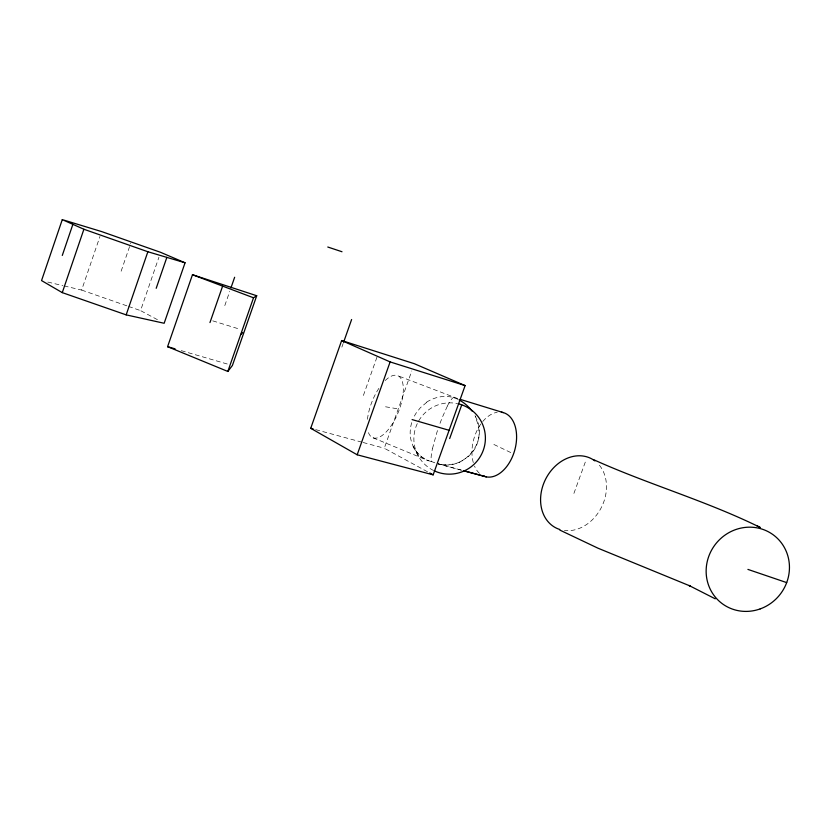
<?xml version="1.0" encoding="UTF-8"?>
<svg xmlns="http://www.w3.org/2000/svg" width="831" height="831" viewBox="0 0 831 831"><rect width="100%" height="100%" fill="white"/><g stroke="black" fill="none" stroke-linecap="round" stroke-linejoin="round"><path stroke-width="0.62" stroke-dasharray="4.16 3.12" d="M432.484 448.605L436.711 433.034A29.636 3.781 -70.9 0 1 437.729 429.887M64.101 285.916L81.635 290.071L99.959 236.461M121.139 271.197L130.747 243.192M157.412 319.655L140.553 310.607L158.95 257.195M224.806 305.59L229.72 291.421M341.884 347.109L343.161 343.504M363.396 395.463L377.399 355.928M427.477 471.748L384.286 448.231L411.771 370.958M573.909 493.396L586.281 459.387M447.348 406.13L442.31 417.38A29.636 3.781 -70.9 0 0 439.402 425.067M426.781 402.277L420.434 407.647L416.196 413.017A29.947 23.839 -64.1 0 0 413.641 417.598M461.953 460.893L468.767 456.188L473.244 451.181A29.937 27.641 -83 0 0 479.092 434.914L478.614 426.313L475.342 416.56C489.49 440.43 464.643 471.707 438.176 463.843A42.267 38.953 -81.8 0 0 462.046 461.122M385.553 406.785L399.462 409.132M47.814 282.062L62.844 285.625M460.862 469.993L438.529 463.958L461.797 470.253M315.707 429.648L361.849 442.154M363.095 442.487L384.286 448.231M181.293 350.651L228.66 364.414M457.715 398.589L397.924 375.757M212.767 320.859L239.65 329.159M81.635 290.071L127.33 305.995M128.525 306.41L140.553 310.607M373.161 437.854L428.671 460.831C416.134 456.229 408.769 442.341 410.379 429.347A29.947 23.839 -64.1 0 1 411.729 422.595M493.884 444.471L512.405 453.342M413.204 446.424L419.073 457.341M433.647 470.554A35.899 35.536 -35.9 0 1 457.59 403.658M385.241 380.515A33.427 14.158 -68.2 0 1 403.274 387.142A33.427 14.158 -68.2 0 1 388.16 429.731A33.427 14.158 -68.2 0 1 367.707 429.928M367.458 419.291A33.427 14.158 -68.2 0 1 379.05 388.098M479.404 473.306A33.25 21.211 -74.2 0 1 474.511 466.087M473.286 462.597A33.25 21.211 -74.2 0 1 497.187 412.29M447.39 405.954A42.204 5.422 -71 0 1 454.36 397.914A42.236 33.489 -63.8 0 0 426.708 402.059M454.391 397.862A42.62 39.202 -83.5 0 1 458.4 399.586M475.02 415.666A42.62 39.202 -83.5 0 1 475.467 416.487M434.852 462.794A42.267 38.953 -81.8 0 1 431.611 461.527A42.578 5.474 -70.9 0 1 432.442 448.709M431.59 461.579A42.599 33.822 -64.6 0 1 413.09 446.507M599.411 465.256A38.88 31.266 -63.2 0 1 600.896 508.375A38.88 31.266 -63.2 0 1 564.436 530.49"/><path stroke-width="1.25" d="M62.283 219.623L41.55 280.577L62.273 292.626L126.167 314.866L164.154 323.269L185.053 262.793L160.622 252.333L101.621 231.579L62.283 219.623L83.9 229.252L147.866 251.741L185.053 262.793M62.283 255.449L72.879 224.339M62.273 292.626L83.9 229.252M126.167 314.866L147.866 251.741M156.197 288.305L166.854 257.381M167.592 346.672L192.47 274.718L256.717 295.743L232.389 365.505L227.839 371.457L167.592 346.672L175.071 348.843M209.963 322.563L222.625 286.113M230.956 287.879L234.643 277.263M227.839 371.457L253.517 297.789L256.717 295.743M310.721 428.297L341.655 340.533L414.347 363.708L465.111 385.594L433.159 474.844L357.174 454.786L310.721 428.297L313.214 428.973M343.577 342.31L351.617 319.509M357.174 454.786L390.113 361.911L341.655 340.533M449.664 438.56L461.745 404.842M240.668 334.675L242.652 332.618M463.345 470.668L484.431 476.36M464.249 470.917L486.343 476.88M412.093 419.582L449.104 430.302M460.177 399.347L503.316 412.612M390.113 361.911L465.111 385.594M327.778 247.015L341.998 251.741M747.91 569.401L786.687 582.604M192.47 274.718L253.517 297.789M593.968 459.844C648.409 484.39 706.236 500.864 759.856 527.27M756.812 525.711L760.178 527.436M559.834 530.085L597.956 548.18L690.281 586.052L688.972 585.46L715.242 598.819M429.752 472.995L433.159 474.844M458.67 403.908A35.899 35.536 -35.9 0 1 483.31 450.194A35.899 35.536 -35.9 0 1 434.644 471.021M501.384 412.218A33.25 21.211 -74.2 0 1 514.514 450.973A33.25 21.211 -74.2 0 1 482.676 475.602M459.179 399.991A42.62 39.202 -83.5 0 1 471.998 411.023M559.782 529.482A38.88 31.266 -63.2 0 1 545.749 478.895A38.88 31.266 -63.2 0 1 594.892 460.904M760.178 608.905A42.838 40.906 -51.9 0 0 776.05 537.096A42.838 40.906 -51.9 0 0 707.16 561.881A42.838 40.906 -51.9 0 0 760.178 608.905"/></g></svg>
